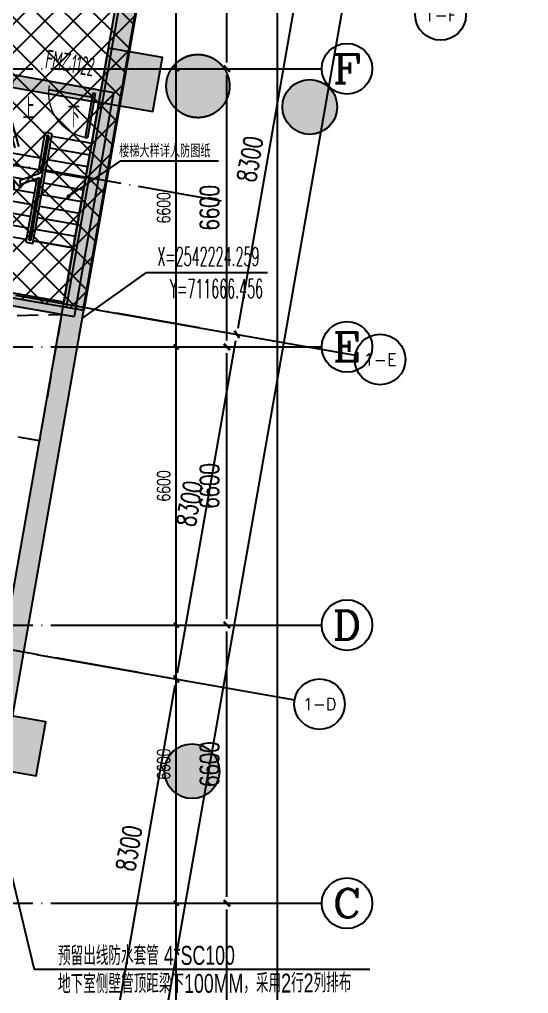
# Model space of a CAD drawing. Header units: millimetres. Extents: x 12325263 to 13848842, y -1463133 to 573208.
# Drawn here: x 12619126 to 12631202, y -876428 to -853319 of the extents above; entities that cross this region are included whole.
import ezdxf
from ezdxf.enums import TextEntityAlignment as Align
from ezdxf.xclip import XClip

# ---------------------------------------------------------------- set-up
doc = ezdxf.new("R2010")
doc.units = ezdxf.units.MM
doc.header["$LTSCALE"] = 1000
doc.header["$XCLIPFRAME"] = 0
for name, pattern in [('ACAD_ISO02W100', [15, 12, -3]), ('DASH', [0.35, 0.25, -0.1]), ('DASHED2', [0.375, 0.25, -0.125]), ('DOTE', [2.42, 2, -0.2, 0.02, -0.2])]:
    doc.linetypes.add(name, pattern=pattern)
for name, color, linetype in [('20210820', 7, 'Continuous'), ('A-AXIS', 16, 'DOTE'), ('A-COLS', 6, 'Continuous'), ('A-WALL', 5, 'Continuous'), ('A-WALL-PATT', 8, 'Continuous'), ('AXIS', 3, 'Continuous'), ('AXIS_TEXT', 7, 'Continuous'), ('COLUMN', 5, 'Continuous'), ('COLUMN-CONCRETE', 6, 'Continuous'), ('DIM_COOR', 7, 'Continuous'), ('DIM_SYMB', 3, 'Continuous'), ('DRWD-DOOR', 2, 'Continuous'), ('DRWD-F-TEXT', 142, 'Continuous'), ('J-TC-柱填充', 252, 'Continuous'), ('PARTS-STAIR', 2, 'Continuous'), ('PUB_DIM', 83, 'Continuous'), ('PUB_HATCH', 8, 'Continuous'), ('PUB_TEXT', 7, 'Continuous'), ('TEL_TEXT', 2, 'Continuous'), ('WALL', 5, 'Continuous'), ('WALL-SHATCH', 8, 'Continuous'), ('人防墙', 6, 'Continuous'), ('人防门', 60, 'Continuous'), ('地下室柱网$0$0q-柱0', 8, 'Continuous'), ('地下室柱网$0$0q-柱填充', 8, 'Continuous'), ('投影线', 6, 'ACAD_ISO02W100')]:
    doc.layers.add(name, color=color, linetype=linetype)
doc.styles.add('_TCH_AXIS', font='COMPLEX', dxfattribs={"bigfont": 'GBCBIG'})
doc.styles.add('_TCH_DIM', font='SIMPLEX.shx', dxfattribs={"width": 0.7, "bigfont": 'GBCBIG.shx'})
doc.styles.add('_TCH_DIM_T3', font='SIMPLEX.shx', dxfattribs={"width": 0.705882, "bigfont": 'GBCBIG.shx'})
doc.styles.add('COMPLEX', font='COMPLEX')
doc.styles.add('HZ3', font='haiwenrs.shx', dxfattribs={"width": 0.8, "height": 3.5, "bigfont": 'haiwenzw.shx'})
doc.styles.get("Standard").update_dxf_attribs({"font": 'gbenor.shx', "bigfont": 'gbcbig.shx'})
doc.styles.add('宋体', font='', dxfattribs={"width": 0.65})
doc.styles.get('宋体').set_extended_font_data('SimSun')
doc.dimstyles.new('_TCH_ARCH&&120', dxfattribs={"dimtxt": 306, "dimasz": 120, "dimexe": 300, "dimexo": 360, "dimgap": 147, "dimtad": 1, "dimdec": 0, "dimzin": 0, "dimdsep": 46, "dimtxsty": '_TCH_DIM_T3', "dimblk": 'ARCHTICK', "dimcen": 0.09, "dimclrt": 7, "dimazin": 2, "dimtfac": 1, "dimtdec": 0, "dimtix": 1, "dimtmove": 2, "dimatfit": 3, "dimfxl": 1, "dimfxlon": 1, "dimtolj": 1, "dimtzin": 0, "dimarcsym": 0})
doc.dimstyles.new('_TCH_ARCH&&150', dxfattribs={"dimtxt": 446.25, "dimasz": 150, "dimexe": 375, "dimexo": 450, "dimgap": 189.375, "dimtad": 1, "dimdec": 0, "dimzin": 0, "dimdsep": 46, "dimtxsty": '_TCH_DIM_T3', "dimblk": 'asdggshdfhsg_ArchTick', "dimcen": 0.09, "dimclrt": 7, "dimazin": 2, "dimtfac": 1, "dimtdec": 0, "dimtix": 1, "dimtmove": 2, "dimatfit": 3, "dimfxl": 1, "dimtolj": 1, "dimtzin": 0, "dimarcsym": 0})

# ---------------------------------------------------------------- blocks, each defined once
blk = doc.blocks.new('adgshg13-A$C7F010FC0')
at = {"layer": 'WALL-SHATCH'}
h = blk.add_hatch(color=256, dxfattribs=at)
h.dxf.hatch_style = 1
h.paths.add_polyline_path([(-60384, -16881), (-763, 197), (12588, -13153), (12588, -157996), (-162965, -188820), (-171262, -180523), (-171262, -31311), (-150707, -10756), (-131860, -7981), (-99162, -7981), (-99162, -4981), (-76620, -4981), (-70108, -16881)], flags=16)
h.paths.add_polyline_path([(-60091, -16381), (-647, 647), (12988, -12988), (12988, -158332), (-163101, -189250), (-171662, -180689), (-171662, -31145), (-150778, -10261), (-131897, -7481), (-99562, -7481), (-99562, -4581), (-76366, -4581), (-69908, -16381)])
at = {"layer": 'COLUMN-CONCRETE'}
for points in [[(-60091, -16381), (-647, 647), (12988, -12988), (12988, -158332), (-163101, -189250), (-171662, -180689), (-171662, -31145), (-150778, -10261), (-131897, -7481), (-99562, -7481), (-99562, -4581), (-76366, -4581), (-69908, -16381)], [(-60384, -16881), (-763, 197), (12588, -13153), (12588, -157996), (-162965, -188820), (-171262, -180523), (-171262, -31311), (-150707, -10756), (-131860, -7981), (-99162, -7981), (-99162, -4981), (-76620, -4981), (-70108, -16881)]]:
    blk.add_lwpolyline(points, close=True, dxfattribs=at)
blk = doc.blocks.new('adgshg13-$DorLib2D$00000001')
at = {"linetype": 'ByBlock'}
for p, q in [((0.45, 0.975), (0.5, 0.975)), ((0.45, 0), (0.45, 0.975)), ((0.5, 0), (0.5, 0.975)), ((0.5, 0), (0.45, 0))]:
    blk.add_line(p, q, dxfattribs=at)
at = {"linetype": 'ByBlock', "lineweight": 13}
blk.add_arc((0.475, 0), 0.975, 91.4693, 180, dxfattribs=at)
blk = doc.blocks.new('*U504')
at = {"layer": '地下室柱网$0$0q-柱填充'}
h = blk.add_hatch(color=256, dxfattribs=at)
h.dxf.hatch_style = 1
edge = h.paths.add_edge_path()
edge.add_arc((0, 0), 750, 0, 360)
at = {"layer": '地下室柱网$0$0q-柱0'}
blk.add_circle((0, 0), 750, dxfattribs=at)
blk = doc.blocks.new('A$C4C7A72D3')
at = {"layer": 'PARTS-STAIR'}
for p, q in [((221720.6, 91142.8), (222820.6, 91142.8)), ((221720.6, 90942.8), (222820.6, 90942.8))]:
    blk.add_line(p, q, dxfattribs=at)
blk.add_blockref('*U504', (225190, 91635.7))
at = {"layer": 'DRWD-DOOR', "color": 2, "xscale": -1099.999999999999, "yscale": 1099.999999999999, "zscale": -999.9999999999998, "rotation": 180.0000035653561}
blk.add_blockref('adgshg13-$DorLib2D$00000001', (222270.6, 91042.8), dxfattribs=at)
at = {"layer": 'WALL', "color": 1}
blk.add_blockref('adgshg13-A$C7F010FC0', (210433, 205503.6), dxfattribs=at)
at = {"layer": 'DRWD-F-TEXT', "width": 0.6}
blk.add_text('FM乙1122', height=450, dxfattribs=at).set_placement((221527, 91423.3))
blk = doc.blocks.new('_AXISO')
blk.add_circle((0, 0), 0.5)
at = {"layer": 'AXIS_TEXT', "style": 'COMPLEX', "width": 1.041667}
blk.add_attdef('A', text='', height=0.56, dxfattribs=at).set_placement((-0.25, -0.28), (0.25, -0.28), align=Align.FIT)
blk = doc.blocks.new('asdggshdfhsg_ArchTick')
at = {"color": 0, "linetype": 'ByBlock', "const_width": 0.4}
blk.add_lwpolyline([(-0.5, -0.5), (0.5, 0.5)], dxfattribs=at)
blk = doc.blocks.new('*D5273')
at = {"layer": 'AXIS', "color": 0, "lineweight": -2, "transparency": 16777216}
for p, q in [((12487317, 1078990), (12492192, 1078990)), ((12491817, 996140), (12491817, 1078840)), ((12487317, 995990), (12492192, 995990))]:
    blk.add_line(p, q, dxfattribs=at)
at = {"layer": 'Defpoints', "color": 0, "transparency": 16777216}
for p in [(12486867, 1078990), (12491817, 1078990), (12486867, 995990)]:
    blk.add_point(p, dxfattribs=at)
at = {"layer": 'AXIS', "color": 0, "lineweight": -2, "transparency": 16777216, "xscale": 150, "yscale": 150, "zscale": 150}
for p, rotation in [((12491817, 1078990), 90), ((12491817, 995990), 270)]:
    blk.add_blockref('asdggshdfhsg_ArchTick', p, dxfattribs=dict(at, rotation=rotation))
at = {"layer": 'AXIS', "color": 7, "transparency": 16777216, "insert": (12491404, 1037490), "char_height": 446.2, "attachment_point": 5, "rotation": 90, "style": '_TCH_DIM_T3'}
blk.add_mtext('\\A1;83000', dxfattribs=at)
blk = doc.blocks.new('*D5276')
at = {"layer": 'AXIS', "color": 0, "lineweight": -2, "transparency": 16777216}
for p, q in [((12487316.81071, 1007589.75909), (12490991.81071, 1007589.75909)), ((12490616.81071, 1001139.75909), (12490616.81071, 1007439.75909)), ((12487316.81071, 1000989.75909), (12490991.81071, 1000989.75909))]:
    blk.add_line(p, q, dxfattribs=at)
at = {"layer": 'Defpoints', "color": 0, "transparency": 16777216}
for p in [(12486866.81071, 1007589.75909), (12490616.81071, 1007589.75909), (12486866.81071, 1000989.75909)]:
    blk.add_point(p, dxfattribs=at)
at = {"layer": 'AXIS', "color": 0, "lineweight": -2, "transparency": 16777216, "xscale": 150, "yscale": 150, "zscale": 150}
for p, rotation in [((12490616.81071, 1007589.75909), 90), ((12490616.81071, 1000989.75909), 270)]:
    blk.add_blockref('asdggshdfhsg_ArchTick', p, dxfattribs=dict(at, rotation=rotation))
at = {"layer": 'AXIS', "color": 7, "transparency": 16777216, "insert": (12490204.31071, 1004289.75909), "char_height": 446.25, "attachment_point": 5, "rotation": 90, "style": '_TCH_DIM_T3'}
blk.add_mtext('\\A1;6600', dxfattribs=at)
blk = doc.blocks.new('*D5277')
at = {"layer": 'AXIS', "color": 0, "lineweight": -2, "transparency": 16777216}
for p, q in [((12487316.81071, 1014189.75909), (12490991.81071, 1014189.75909)), ((12490616.81071, 1007739.75909), (12490616.81071, 1014039.75909)), ((12487316.81071, 1007589.75909), (12490991.81071, 1007589.75909))]:
    blk.add_line(p, q, dxfattribs=at)
at = {"layer": 'Defpoints', "color": 0, "transparency": 16777216}
for p in [(12486866.81071, 1014189.75909), (12490616.81071, 1014189.75909), (12486866.81071, 1007589.75909)]:
    blk.add_point(p, dxfattribs=at)
at = {"layer": 'AXIS', "color": 0, "lineweight": -2, "transparency": 16777216, "xscale": 150, "yscale": 150, "zscale": 150}
for p, rotation in [((12490616.81071, 1014189.75909), 90), ((12490616.81071, 1007589.75909), 270)]:
    blk.add_blockref('asdggshdfhsg_ArchTick', p, dxfattribs=dict(at, rotation=rotation))
at = {"layer": 'AXIS', "color": 7, "transparency": 16777216, "insert": (12490204.31071, 1010889.75909), "char_height": 446.25, "attachment_point": 5, "rotation": 90, "style": '_TCH_DIM_T3'}
blk.add_mtext('\\A1;6600', dxfattribs=at)
blk = doc.blocks.new('*D5278')
at = {"layer": 'AXIS', "color": 0, "lineweight": -2, "transparency": 16777216}
for p, q in [((12487316.81071, 1020789.75909), (12490991.81071, 1020789.75909)), ((12490616.81071, 1014339.75909), (12490616.81071, 1020639.75909)), ((12487316.81071, 1014189.75909), (12490991.81071, 1014189.75909))]:
    blk.add_line(p, q, dxfattribs=at)
at = {"layer": 'Defpoints', "color": 0, "transparency": 16777216}
for p in [(12486866.81071, 1020789.75909), (12490616.81071, 1020789.75909), (12486866.81071, 1014189.75909)]:
    blk.add_point(p, dxfattribs=at)
at = {"layer": 'AXIS', "color": 0, "lineweight": -2, "transparency": 16777216, "xscale": 150, "yscale": 150, "zscale": 150}
for p, rotation in [((12490616.81071, 1020789.75909), 90), ((12490616.81071, 1014189.75909), 270)]:
    blk.add_blockref('asdggshdfhsg_ArchTick', p, dxfattribs=dict(at, rotation=rotation))
at = {"layer": 'AXIS', "color": 7, "transparency": 16777216, "insert": (12490204.31071, 1017489.75909), "char_height": 446.25, "attachment_point": 5, "rotation": 90, "style": '_TCH_DIM_T3'}
blk.add_mtext('\\A1;6600', dxfattribs=at)
blk = doc.blocks.new('*D5279')
at = {"layer": 'AXIS', "color": 0, "lineweight": -2, "transparency": 16777216}
for p, q in [((12487316.81071, 1027389.75909), (12490991.81071, 1027389.75909)), ((12490616.81071, 1020939.75909), (12490616.81071, 1027239.75909)), ((12487316.81071, 1020789.75909), (12490991.81071, 1020789.75909))]:
    blk.add_line(p, q, dxfattribs=at)
at = {"layer": 'Defpoints', "color": 0, "transparency": 16777216}
for p in [(12486866.81071, 1027389.75909), (12490616.81071, 1027389.75909), (12486866.81071, 1020789.75909)]:
    blk.add_point(p, dxfattribs=at)
at = {"layer": 'AXIS', "color": 0, "lineweight": -2, "transparency": 16777216, "xscale": 150, "yscale": 150, "zscale": 150}
for p, rotation in [((12490616.81071, 1027389.75909), 90), ((12490616.81071, 1020789.75909), 270)]:
    blk.add_blockref('asdggshdfhsg_ArchTick', p, dxfattribs=dict(at, rotation=rotation))
at = {"layer": 'AXIS', "color": 7, "transparency": 16777216, "insert": (12490204.31071, 1024089.75909), "char_height": 446.25, "attachment_point": 5, "rotation": 90, "style": '_TCH_DIM_T3'}
blk.add_mtext('\\A1;6600', dxfattribs=at)
blk = doc.blocks.new('*D5280')
at = {"layer": 'AXIS', "color": 0, "lineweight": -2, "transparency": 16777216}
for p, q in [((12487316.81071, 1033989.75909), (12490991.81071, 1033989.75909)), ((12490616.81071, 1027539.75909), (12490616.81071, 1033839.75909)), ((12487316.81071, 1027389.75909), (12490991.81071, 1027389.75909))]:
    blk.add_line(p, q, dxfattribs=at)
at = {"layer": 'Defpoints', "color": 0, "transparency": 16777216}
for p in [(12486866.81071, 1033989.75909), (12490616.81071, 1033989.75909), (12486866.81071, 1027389.75909)]:
    blk.add_point(p, dxfattribs=at)
at = {"layer": 'AXIS', "color": 0, "lineweight": -2, "transparency": 16777216, "xscale": 150, "yscale": 150, "zscale": 150}
for p, rotation in [((12490616.81071, 1033989.75909), 90), ((12490616.81071, 1027389.75909), 270)]:
    blk.add_blockref('asdggshdfhsg_ArchTick', p, dxfattribs=dict(at, rotation=rotation))
at = {"layer": 'AXIS', "color": 7, "transparency": 16777216, "insert": (12490204.31071, 1030689.75909), "char_height": 446.25, "attachment_point": 5, "rotation": 90, "style": '_TCH_DIM_T3'}
blk.add_mtext('\\A1;6600', dxfattribs=at)
blk = doc.blocks.new('*D5440')
at = {"layer": 'AXIS', "color": 0, "lineweight": -2, "transparency": 16777216}
for p, q in [((30691, 89948), (32623, 89608)), ((16040, -2664), (32227, 89526)), ((14452, -2538), (16384, -2877))]:
    blk.add_line(p, q, dxfattribs=at)
at = {"layer": 'Defpoints', "color": 0, "transparency": 16777216}
for p in [(30248, 90025), (32253, 89673), (14009, -2460)]:
    blk.add_point(p, dxfattribs=at)
at = {"layer": 'AXIS', "color": 0, "lineweight": -2, "transparency": 16777216, "xscale": 150, "yscale": 150, "zscale": 150}
for p, rotation in [((32253, 89673), 80.04131921271002), ((16015, -2812), 260.04131921271)]:
    blk.add_blockref('asdggshdfhsg_ArchTick', p, dxfattribs=dict(at, rotation=rotation))
at = {"layer": 'AXIS', "color": 7, "transparency": 16777216, "insert": (23728, 43502), "char_height": 446.2, "attachment_point": 5, "rotation": 80.0413, "style": '_TCH_DIM_T3'}
blk.add_mtext('\\A1;93900', dxfattribs=at)
blk = doc.blocks.new('*D5443')
at = {"layer": 'AXIS', "color": 0, "lineweight": -2, "transparency": 16777216}
for p, q in [((18759, 21987), (19575, 21844)), ((17796, 13882), (19179, 21761)), ((17323, 13812), (18139, 13669))]:
    blk.add_line(p, q, dxfattribs=at)
at = {"layer": 'Defpoints', "color": 0, "transparency": 16777216}
for p in [(18315, 22065), (19205, 21909), (16880, 13890)]:
    blk.add_point(p, dxfattribs=at)
at = {"layer": 'AXIS', "color": 0, "lineweight": -2, "transparency": 16777216, "xscale": 150, "yscale": 150, "zscale": 150}
for p, rotation in [((19205, 21909), 80.04131921271005), ((17770, 13734), 260.0413192127101)]:
    blk.add_blockref('asdggshdfhsg_ArchTick', p, dxfattribs=dict(at, rotation=rotation))
at = {"layer": 'AXIS', "color": 7, "transparency": 16777216, "insert": (18081, 17893), "char_height": 446.2, "attachment_point": 5, "rotation": 80.0413, "style": '_TCH_DIM_T3'}
blk.add_mtext('\\A1;8300', dxfattribs=at)
blk = doc.blocks.new('*D5444')
at = {"layer": 'AXIS', "color": 0, "lineweight": -2, "transparency": 16777216}
for p, q in [((20194, 30162), (21010, 30019)), ((19231, 22057), (20615, 29936)), ((18759, 21987), (19575, 21844))]:
    blk.add_line(p, q, dxfattribs=at)
at = {"layer": 'Defpoints', "color": 0, "transparency": 16777216}
for p in [(19751, 30240), (20641, 30084), (18315, 22065)]:
    blk.add_point(p, dxfattribs=at)
at = {"layer": 'AXIS', "color": 0, "lineweight": -2, "transparency": 16777216, "xscale": 150, "yscale": 150, "zscale": 150}
for p, rotation in [((20641, 30084), 80.04131921271001), ((19205, 21909), 260.04131921271)]:
    blk.add_blockref('asdggshdfhsg_ArchTick', p, dxfattribs=dict(at, rotation=rotation))
at = {"layer": 'AXIS', "color": 7, "transparency": 16777216, "insert": (19517, 26068), "char_height": 446.2, "attachment_point": 5, "rotation": 80.0413, "style": '_TCH_DIM_T3'}
blk.add_mtext('\\A1;8300', dxfattribs=at)
blk = doc.blocks.new('*D5445')
at = {"layer": 'AXIS', "color": 0, "lineweight": -2, "transparency": 16777216}
for p, q in [((21629, 38337), (22446, 38194)), ((20667, 30231), (22050, 38111)), ((20194, 30162), (21010, 30019))]:
    blk.add_line(p, q, dxfattribs=at)
at = {"layer": 'Defpoints', "color": 0, "transparency": 16777216}
for p in [(21186, 38415), (22076, 38259), (19751, 30240)]:
    blk.add_point(p, dxfattribs=at)
at = {"layer": 'AXIS', "color": 0, "lineweight": -2, "transparency": 16777216, "xscale": 150, "yscale": 150, "zscale": 150}
for p, rotation in [((22076, 38259), 80.04131921271002), ((20641, 30084), 260.04131921271)]:
    blk.add_blockref('asdggshdfhsg_ArchTick', p, dxfattribs=dict(at, rotation=rotation))
at = {"layer": 'AXIS', "color": 7, "transparency": 16777216, "insert": (20952, 34243), "char_height": 446.2, "attachment_point": 5, "rotation": 80.0413, "style": '_TCH_DIM_T3'}
blk.add_mtext('\\A1;8300', dxfattribs=at)
blk = doc.blocks.new('A$C3FC35F4C')
at = {"layer": 'DIM_COOR', "color": 3}
for p, q in [((1056566, 176232), (1058084, 177309)), ((1058084, 177309), (1060960, 177309))]:
    blk.add_line(p, q, dxfattribs=at)
at = {"layer": 'PUB_TEXT', "style": '_TCH_DIM', "width": 0.494118}
for s, p in [('X=2542224.259', (1058346, 177467)), ('Y=711666.456', (1058640, 176706))]:
    blk.add_text(s, height=446.25, dxfattribs=at).set_placement(p)
blk = doc.blocks.new('asdgdfgdsfh$DorLib2D$00000191')
at = {"color": 0}
blk.add_line((-0.5, 0.15), (0.366, 0.65), dxfattribs=at)
at = {"color": 0, "const_width": 0.05}
blk.add_lwpolyline([(-0.55, 0.237), (0.316, 0.737)], dxfattribs=at)
blk = doc.blocks.new('asdf13-sdfgadgdfgh20210820-rf1')
at = {"layer": 'J-TC-柱填充'}
for points in [[(8583, 32404), (8827, 32057), (8758, 31663), (8462, 31714)], [(8583, 32404), (8827, 32057), (10895, 31693), (11243, 31937)], [(11243, 31937), (10895, 31693), (10065, 26966), (10309, 26618)], [(8585, 30678), (8289, 30729), (7649, 27085), (7997, 27329)], [(7997, 27329), (7649, 27085), (10309, 26618), (10065, 26966)]]:
    blk.add_hatch(color=256, dxfattribs=at).paths.add_polyline_path(points)
at = {"layer": 'DIM_SYMB'}
for points in [[(10245, 30955, 0, 0, 0), (9673, 27694, 0, 0, 0), (8614, 27880, 0, 0, 0), (8842, 29181, 120, 0, 0), (8920, 29624, 0, 0, 0)], [(9116, 30742, 0, 0, 0), (9046, 30343, 120, 0, 0), (8968, 29900, 0, 0, 0)]]:
    blk.add_lwpolyline(points, format="xyseb", dxfattribs=at)
at = {"layer": '人防墙'}
for p, q in [((8583, 32404), (7649, 27085)), ((8583, 32404), (11243, 31937)), ((8827, 32057), (7997, 27329)), ((8827, 32057), (8531, 32108)), ((8827, 32057), (10895, 31693)), ((11243, 31937), (10309, 26618)), ((8758, 31663), (8462, 31714)), ((10895, 31693), (10065, 26966)), ((8585, 30678), (8289, 30729)), ((7997, 27329), (10065, 26966)), ((7649, 27085), (10309, 26618))]:
    blk.add_line(p, q, dxfattribs=at)
at = {"layer": '人防门'}
for p, q in [((8557, 32256), (8350, 31074)), ((8853, 32204), (8645, 31022)), ((8657, 31091), (8398, 29616)), ((9618, 30983), (9445, 29998)), ((9786, 30954), (9618, 30983)), ((9280, 28423), (9716, 30905)), ((9280, 28423), (9716, 30905)), ((9329, 28354), (9786, 30954)), ((9667, 30914), (9510, 30021)), ((9667, 30914), (9510, 30021)), ((9716, 30905), (9667, 30914)), ((9667, 30914), (9716, 30905)), ((9775, 30895), (10726, 30728)), ((9511, 30373), (8561, 30540)), ((9727, 30619), (10677, 30452)), ((10290, 28246), (10726, 30728)), ((9678, 30343), (10629, 30177)), ((9463, 30097), (8512, 30264)), ((9630, 30068), (10580, 29901)), ((9109, 29875), (8464, 29988)), ((9040, 29666), (8867, 29872)), ((8867, 29872), (8883, 29686)), ((9510, 30021), (9024, 29844)), ((9024, 29844), (9040, 29666)), ((9490, 29908), (9033, 29741)), ((9425, 29884), (9162, 28383)), ((9490, 29908), (9231, 28432)), ((9490, 29908), (9231, 28432)), ((9414, 29821), (9306, 29840)), ((8883, 29686), (8378, 29502)), ((8874, 29789), (8398, 29616)), ((8583, 29683), (8415, 29712)), ((9366, 29545), (8780, 29648)), ((9582, 29792), (10532, 29625)), ((8378, 29502), (8222, 28609)), ((9317, 29270), (8367, 29437)), ((9533, 29516), (10484, 29349)), ((9269, 28994), (8318, 29161)), ((9485, 29240), (10435, 29073)), ((9436, 28965), (10387, 28798)), ((9220, 28718), (8270, 28885)), ((9388, 28689), (10338, 28522)), ((8222, 28609), (7997, 27329)), ((9172, 28442), (8222, 28609)), ((9172, 28442), (8222, 28609)), ((9231, 28432), (9280, 28423)), ((9280, 28423), (9231, 28432)), ((9162, 28383), (9329, 28354)), ((9339, 28413), (10290, 28246)), ((10290, 28246), (9339, 28413)), ((10065, 26966), (10290, 28246)), ((7997, 27329), (10065, 26966))]:
    blk.add_line(p, q, dxfattribs=at)
at = {"layer": '人防门', "linetype": 'DASH'}
blk.add_line((8853, 32204), (8557, 32256), dxfattribs=at)
at = {"layer": '人防门', "xscale": 1000, "yscale": 1000, "zscale": 100, "rotation": 255.1786321495314}
blk.add_blockref('asdgdfgdsfh$DorLib2D$00000191', (8365, 31139), dxfattribs=at)
at = {"layer": 'PUB_TEXT', "style": '_TCH_DIM', "width": 0.8}
for s, p in [('上', (9088, 31296)), ('下', (10158, 31110))]:
    blk.add_text(s, height=506, dxfattribs=at).set_placement(p)
blk = doc.blocks.new('_FZH')
blk.add_lwpolyline([(-0.5, -0.5), (0.5, -0.5), (0.5, 0.5), (-0.5, 0.5)], close=True)
at = {"layer": 'PUB_HATCH'}
blk.add_solid([(-0.5, -0.5), (0.5, -0.5), (-0.5, 0.5), (0.5, 0.5)], dxfattribs=at)
blk = doc.blocks.new('_YZH')
blk.add_circle((0, 0), 0.5)
at = {"layer": 'PUB_HATCH', "const_width": 0.5}
blk.add_lwpolyline([(-0.25, 0, 1), (0.25, 0, 1)], format="xyb", close=True, dxfattribs=at)
blk = doc.blocks.new('asdfassdfg')
at = {"layer": 'A-COLS', "xscale": 1300, "yscale": 1300, "zscale": 1300}
for p in [(14567, 59193), (11773, 43433)]:
    blk.add_blockref('_YZH', p, dxfattribs=at)
at = {"layer": 'COLUMN', "color": 6, "xscale": 1299.999999999693, "yscale": 1299.999999999693, "zscale": 1299.999999999693, "rotation": 350.0413192126109}
for p in [(10317, 59837), (7549, 44074)]:
    blk.add_blockref('_FZH', p, dxfattribs=at)
blk = doc.blocks.new('_ArchTick')
at = {"color": 0, "linetype": 'ByBlock', "const_width": 0.4}
blk.add_lwpolyline([(-0.5, -0.5), (0.5, 0.5)], dxfattribs=at)
blk = doc.blocks.new('*D4771')
at = {"layer": 'Defpoints', "color": 0, "transparency": 16777216}
for p in [(12619246.81071, -874286.78575), (12622846.81071, -874286.78575), (12619246.81071, -880886.78575)]:
    blk.add_point(p, dxfattribs=at)
at = {"layer": 'PUB_DIM', "color": 0, "lineweight": -2, "transparency": 16777216}
for p, q in [((12622845.81071, -874286.78575), (12623146.81071, -874286.78575)), ((12622846.81071, -880886.78575), (12622846.81071, -874286.78575)), ((12622845.81071, -880886.78575), (12623146.81071, -880886.78575))]:
    blk.add_line(p, q, dxfattribs=at)
at = {"layer": 'PUB_DIM', "color": 0, "lineweight": -2, "transparency": 16777216, "xscale": 120, "yscale": 120, "zscale": 120}
for p, rotation in [((12622846.81071, -874286.78575), 90), ((12622846.81071, -880886.78575), 270)]:
    blk.add_blockref('_ArchTick', p, dxfattribs=dict(at, rotation=rotation))
at = {"layer": 'PUB_DIM', "color": 7, "transparency": 16777216, "insert": (12622546.81071, -877586.78575), "char_height": 306, "attachment_point": 5, "rotation": 90, "style": '_TCH_DIM_T3'}
blk.add_mtext('\\A1;6600', dxfattribs=at)
blk = doc.blocks.new('*D4772')
at = {"layer": 'Defpoints', "color": 0, "transparency": 16777216}
for p in [(12619246.81071, -867686.78575), (12622846.81071, -867686.78575), (12619246.81071, -874286.78575)]:
    blk.add_point(p, dxfattribs=at)
at = {"layer": 'PUB_DIM', "color": 0, "lineweight": -2, "transparency": 16777216}
for p, q in [((12622845.81071, -867686.78575), (12623146.81071, -867686.78575)), ((12622846.81071, -874286.78575), (12622846.81071, -867686.78575)), ((12622845.81071, -874286.78575), (12623146.81071, -874286.78575))]:
    blk.add_line(p, q, dxfattribs=at)
at = {"layer": 'PUB_DIM', "color": 0, "lineweight": -2, "transparency": 16777216, "xscale": 120, "yscale": 120, "zscale": 120}
for p, rotation in [((12622846.81071, -867686.78575), 90), ((12622846.81071, -874286.78575), 270)]:
    blk.add_blockref('_ArchTick', p, dxfattribs=dict(at, rotation=rotation))
at = {"layer": 'PUB_DIM', "color": 7, "transparency": 16777216, "insert": (12622546.81071, -870986.78575), "char_height": 306, "attachment_point": 5, "rotation": 90, "style": '_TCH_DIM_T3'}
blk.add_mtext('\\A1;6600', dxfattribs=at)
blk = doc.blocks.new('*D4773')
at = {"layer": 'Defpoints', "color": 0, "transparency": 16777216}
for p in [(12619246.81071, -861086.78575), (12622846.81071, -861086.78575), (12619246.81071, -867686.78575)]:
    blk.add_point(p, dxfattribs=at)
at = {"layer": 'PUB_DIM', "color": 0, "lineweight": -2, "transparency": 16777216}
for p, q in [((12622845.81071, -861086.78575), (12623146.81071, -861086.78575)), ((12622846.81071, -867686.78575), (12622846.81071, -861086.78575)), ((12622845.81071, -867686.78575), (12623146.81071, -867686.78575))]:
    blk.add_line(p, q, dxfattribs=at)
at = {"layer": 'PUB_DIM', "color": 0, "lineweight": -2, "transparency": 16777216, "xscale": 120, "yscale": 120, "zscale": 120}
for p, rotation in [((12622846.81071, -861086.78575), 90), ((12622846.81071, -867686.78575), 270)]:
    blk.add_blockref('_ArchTick', p, dxfattribs=dict(at, rotation=rotation))
at = {"layer": 'PUB_DIM', "color": 7, "transparency": 16777216, "insert": (12622546.81071, -864386.78575), "char_height": 306, "attachment_point": 5, "rotation": 90, "style": '_TCH_DIM_T3'}
blk.add_mtext('\\A1;6600', dxfattribs=at)
blk = doc.blocks.new('*D4774')
at = {"layer": 'Defpoints', "color": 0, "transparency": 16777216}
for p in [(12619246.81071, -854486.78575), (12622846.81071, -854486.78575), (12619246.81071, -861086.78575)]:
    blk.add_point(p, dxfattribs=at)
at = {"layer": 'PUB_DIM', "color": 0, "lineweight": -2, "transparency": 16777216}
for p, q in [((12622845.81071, -854486.78575), (12623146.81071, -854486.78575)), ((12622846.81071, -861086.78575), (12622846.81071, -854486.78575)), ((12622845.81071, -861086.78575), (12623146.81071, -861086.78575))]:
    blk.add_line(p, q, dxfattribs=at)
at = {"layer": 'PUB_DIM', "color": 0, "lineweight": -2, "transparency": 16777216, "xscale": 120, "yscale": 120, "zscale": 120}
for p, rotation in [((12622846.81071, -854486.78575), 90), ((12622846.81071, -861086.78575), 270)]:
    blk.add_blockref('_ArchTick', p, dxfattribs=dict(at, rotation=rotation))
at = {"layer": 'PUB_DIM', "color": 7, "transparency": 16777216, "insert": (12622546.81071, -857786.78575), "char_height": 306, "attachment_point": 5, "rotation": 90, "style": '_TCH_DIM_T3'}
blk.add_mtext('\\A1;6600', dxfattribs=at)
blk = doc.blocks.new('*D4775')
at = {"layer": 'Defpoints', "color": 0, "transparency": 16777216}
for p in [(12619246.81071, -847886.78575), (12622846.81071, -847886.78575), (12619246.81071, -854486.78575)]:
    blk.add_point(p, dxfattribs=at)
at = {"layer": 'PUB_DIM', "color": 0, "lineweight": -2, "transparency": 16777216}
for p, q in [((12622845.81071, -847886.78575), (12623146.81071, -847886.78575)), ((12622846.81071, -854486.78575), (12622846.81071, -847886.78575)), ((12622845.81071, -854486.78575), (12623146.81071, -854486.78575))]:
    blk.add_line(p, q, dxfattribs=at)
at = {"layer": 'PUB_DIM', "color": 0, "lineweight": -2, "transparency": 16777216, "xscale": 120, "yscale": 120, "zscale": 120}
for p, rotation in [((12622846.81071, -847886.78575), 90), ((12622846.81071, -854486.78575), 270)]:
    blk.add_blockref('_ArchTick', p, dxfattribs=dict(at, rotation=rotation))
at = {"layer": 'PUB_DIM', "color": 7, "transparency": 16777216, "insert": (12622546.81071, -851186.78575), "char_height": 306, "attachment_point": 5, "rotation": 90, "style": '_TCH_DIM_T3'}
blk.add_mtext('\\A1;6600', dxfattribs=at)
blk = doc.blocks.new('qlzw')
at = {"layer": 'A-AXIS'}
for p, q in [((12411416.8, 1027389.8), (12486866.8, 1027389.8)), ((12411416.8, 1020789.8), (12486866.8, 1020789.8)), ((12411416.8, 1014189.8), (12486866.8, 1014189.8)), ((12411416.8, 1007589.8), (12486866.8, 1007589.8))]:
    blk.add_line(p, q, dxfattribs=at)
at = {"layer": 'AXIS'}
for p, q in [((12486866.8, 1027389.8), (12492866.8, 1027389.8)), ((12486866.8, 1020789.8), (12492866.8, 1020789.8)), ((12486866.8, 1014189.8), (12492866.8, 1014189.8)), ((12486866.8, 1007589.8), (12492866.8, 1007589.8))]:
    blk.add_line(p, q, dxfattribs=at)
ref = blk.add_blockref('_AXISO', (12493466.8, 1027389.8), dxfattribs=dict(at, xscale=1200, yscale=1200, zscale=1200))
ref.add_attrib('A', 'F', dxfattribs={"layer": 'AXIS_TEXT', "height": 678.8, "style": '_TCH_AXIS', "width": 1.3125}).set_placement((12493127.4, 1027050.3), (12493806.2, 1027050.3), align=Align.FIT)
ref = blk.add_blockref('_AXISO', (12493466.8, 1020789.8), dxfattribs=dict(at, xscale=1200, yscale=1200, zscale=1200))
ref.add_attrib('A', 'E', dxfattribs={"layer": 'AXIS_TEXT', "height": 678.8, "style": '_TCH_AXIS', "width": 1.3125}).set_placement((12493127.4, 1020450.3), (12493806.2, 1020450.3), align=Align.FIT)
ref = blk.add_blockref('_AXISO', (12493466.8, 1014189.8), dxfattribs=dict(at, xscale=1200, yscale=1200, zscale=1200))
ref.add_attrib('A', 'D', dxfattribs={"layer": 'AXIS_TEXT', "height": 678.8, "style": '_TCH_AXIS', "width": 1.235294}).set_placement((12493127.4, 1013850.3), (12493806.2, 1013850.3), align=Align.FIT)
ref = blk.add_blockref('_AXISO', (12493466.8, 1007589.8), dxfattribs=dict(at, xscale=1200, yscale=1200, zscale=1200))
ref.add_attrib('A', 'C', dxfattribs={"layer": 'AXIS_TEXT', "height": 678.8, "style": '_TCH_AXIS', "width": 1.4}).set_placement((12493127.4, 1007250.3), (12493806.2, 1007250.3), align=Align.FIT)
for p1, p2, distance, picture, middle in [((12486866.8, 995989.8), (12486866.8, 1078989.8), -4950, '*D5273', (12491404.3, 1037489.8)), ((12486866.8, 1027389.8), (12486866.8, 1033989.8), -3750, '*D5280', (12490204.3, 1030689.8)), ((12486866.8, 1020789.8), (12486866.8, 1027389.8), -3750, '*D5279', (12490204.3, 1024089.8)), ((12486866.8, 1014189.8), (12486866.8, 1020789.8), -3750, '*D5278', (12490204.3, 1017489.8)), ((12486866.8, 1007589.8), (12486866.8, 1014189.8), -3750, '*D5277', (12490204.3, 1010889.8)), ((12486866.8, 1000989.8), (12486866.8, 1007589.8), -3750, '*D5276', (12490204.3, 1004289.8))]:
    dim = blk.add_aligned_dim(p1=p1, p2=p2, distance=distance, dimstyle='_TCH_ARCH&&150', dxfattribs=at)
    dim.commit()
    dim.dimension.update_dxf_attribs({"geometry": picture, "text_midpoint": middle})
blk = doc.blocks.new('asdfadfgsdg')
at = {"layer": 'A-AXIS'}
for p, q in [((20278.2, 33244), (5875, 35773)), ((19750.7, 30240), (5347.6, 32768.9)), ((18315.4, 22065), (3912.2, 24594))]:
    blk.add_line(p, q, dxfattribs=at)
at = {"layer": 'AXIS'}
for p, q in [((17319.1, 30666.9), (23446, 29591.2)), ((15883.7, 22492), (22010.6, 21416.2))]:
    blk.add_line(p, q, dxfattribs=at)
ref = blk.add_blockref('_AXISO', (25472.3, 37662.3), dxfattribs=dict(at, xscale=1200, yscale=1200, zscale=1200))
ref.add_attrib('A', '1-F', dxfattribs={"layer": 'AXIS_TEXT', "height": 290.39, "style": '_TCH_AXIS'}).set_placement((25078.2, 37517.1), (25866.5, 37517.1), align=Align.FIT)
ref = blk.add_blockref('_AXISO', (24037, 29487.4), dxfattribs=dict(at, xscale=1200, yscale=1200, zscale=1200))
ref.add_attrib('A', '1-E', dxfattribs={"layer": 'AXIS_TEXT', "height": 290.39, "style": '_TCH_AXIS'}).set_placement((23642.9, 29342.2), (24431.1, 29342.2), align=Align.FIT)
ref = blk.add_blockref('_AXISO', (22601.6, 21312.5), dxfattribs=dict(at, xscale=1200, yscale=1200, zscale=1200))
ref.add_attrib('A', '1-D', dxfattribs={"layer": 'AXIS_TEXT', "height": 285.97, "style": '_TCH_AXIS'}).set_placement((22206.7, 21169.5), (22996.5, 21169.5), align=Align.FIT)
for p1, p2, distance, picture, middle in [((14009.2, -2459.8), (30248.1, 90025.4), -2036, '*D5440', (23727.7, 43502)), ((19750.7, 30240), (21186.1, 38414.9), -903.6, '*D5445', (20952.2, 34242.5)), ((18315.4, 22065), (19750.7, 30240), -903.6, '*D5444', (19516.8, 26067.6)), ((16880, 13890.1), (18315.4, 22065), -903.6, '*D5443', (18081.4, 17892.6))]:
    dim = blk.add_aligned_dim(p1=p1, p2=p2, distance=distance, dimstyle='_TCH_ARCH&&150', dxfattribs=at)
    dim.commit()
    dim.dimension.update_dxf_attribs({"geometry": picture, "text_midpoint": middle})

msp = doc.modelspace()

# ---------------------------------------------------------------- block references
ref = msp.add_blockref('A$C4C7A72D3', (12385714.9, -906209.5), dxfattribs=dict(rotation=350.041249254255))
XClip(ref).set_block_clipping_path([(223442.8584877662, 85923.1187333744), (220542.7961432356, 85923.1422391906), (220542.8579492103, 89292.823275506), (211526.9150355905, 89292.8101311298), (210631.4331447985, 94392.8080583527), (206113.3685902953, 94392.8025418455), (206001.4315187763, 95030.3127344656), (204376.2826588508, 94744.9613686837), (203364.4570056833, 100506.9030052917), (197947.3947122637, 99555.7482674252), (192482.3428474721, 130679.4765393781), (190118.7804593667, 130264.4504016289), (191623.4071957469, 121695.6427078634), (177046.6486519482, 119136.2011700841), (175707.6223907359, 126760.8483765714), (173902.988371335, 128026.4039125028), (169528.3854461554, 127258.2903269802), (169070.0967394859, 129868.3614864857), (163308.2517458182, 128856.6693391807), (163766.52659606, 126246.6171700556), (159679.1795131005, 125528.9180921423), (170669.6888374612, 62935.797914044), (167222.1989369914, 62330.4650948944), (167939.7759490944, 58243.6808593175), (171386.9528796654, 58848.2912487988), (172857.0656793863, 50477.0032648193), (165962.5026008021, 49266.4230898353), (168037.7813034765, 37447.1796448426), (140649.9584970828, 32638.2390106404), (115387.9799239188, 28202.5781787895), (95598.7254695911, 140907.4332163476), (226939.476109907, 163968.8668500402), (240128.6952811591, 88852.8973128139)])

# ---------------------------------------------------------------- next in the draw order: hatches: boundary and pattern name
at = {"layer": 'A-WALL-PATT'}
h = msp.add_hatch(dxfattribs=at)
h.set_pattern_fill('ANSI37', color=252, scale=300)
h.set_pattern_definition([(45, (0, 0), (-336.759605, 336.759605), []), (135, (0, 0), (-336.759605, -336.759605), [])])
h.paths.add_polyline_path([(12620650.4, -860223), (12617794, -859722), (12618376.9, -856402.6), (12609496.8, -854843.4), (12609496.8, -849665.4), (12605046.8, -848884), (12605046.8, -848236.8), (12604796.8, -848236.8), (12604796.8, -848236.8), (12603396.8, -848236.8), (12603396.8, -842386.7), (12597896.8, -842386.8), (12597896.8, -819486.8), (12597896.6, -810786.8), (12595496.8, -810786.8), (12595496.9, -819486.7), (12580697.2, -819486.7), (12580696.9, -811745.4), (12579138.3, -810186.8), (12574696.8, -810186.7), (12574696.8, -807536.8), (12568846.8, -807536.8), (12568846.8, -810186.8), (12564696.9, -810186.8), (12564696.8, -873736.8), (12561196.8, -873736.8), (12561196.8, -877886.8), (12564696.8, -877886.8), (12564696.8, -886386.8), (12557696.8, -886386.8), (12557696.8, -898386.9), (12504241.6, -898386.9), (12504241.6, -783958), (12634041.3, -783958), (12627930.1, -818762.8)])
at = {"layer": 'PUB_HATCH'}
for points in [[(12618847.4, -867600.3), (12619339.9, -867686.8), (12634041.3, -783958), (12633548.8, -783871.5)], [(12616399.9, -881539.5), (12616892.4, -881625.9), (12619339.9, -867686.8), (12618847.4, -867600.3)]]:
    msp.add_hatch(color=256, dxfattribs=at).paths.add_polyline_path(points)

# ---------------------------------------------------------------- next in the draw order: linework, layer by layer
at = {"layer": 'A-WALL'}
for p, q in [((12618847.4, -867600.3), (12633548.8, -783871.5)), ((12619339.9, -867686.8), (12634041.3, -783958)), ((12616892.4, -881625.9), (12619339.9, -867686.8))]:
    msp.add_line(p, q, dxfattribs=at)
at = {"layer": 'AXIS'}
for p, q in [((12620290, -857517.3), (12621529.6, -856669.4)), ((12621529.6, -856669.4), (12623850, -856669.4))]:
    msp.add_line(p, q, dxfattribs=at)
at = {"layer": 'AXIS', "const_width": 48}
msp.add_lwpolyline([(12620270.2, -857530.9, 1), (12620309.8, -857503.8, 1)], format="xyb", close=True, dxfattribs=at)
at = {"layer": 'PUB_HATCH', "color": 6, "elevation": 0}
msp.add_lwpolyline([(12634041.3, -783958), (12627930.1, -818762.8), (12620650.4, -860223), (12617794, -859722), (12618376.9, -856402.6), (12609496.8, -854843.4), (12609496.8, -849665.4), (12605046.8, -848884), (12605046.8, -848236.8), (12604796.8, -848236.8), (12604796.8, -848236.8), (12603396.8, -848236.8), (12603396.8, -842386.7), (12597896.8, -842386.8)], dxfattribs=at)
at = {"layer": 'TEL_TEXT'}
for p in [(12618771.6, -872914.6), (12627440.2, -875858.5)]:
    msp.add_line(p, (12619471, -875858.5), dxfattribs=at)
at = {"layer": '投影线', "linetype": 'DASHED2', "ltscale": 2}
msp.add_lwpolyline([(12620126.7, -860314.2), (12619599.3, -863318.2), (12617531, -862955.1), (12618058.4, -859951)], close=True, dxfattribs=at)
msp.add_lwpolyline([(12617531, -862955.1), (12618318.6, -860362.9), (12620126.7, -860314.2)], dxfattribs=at)

# ---------------------------------------------------------------- next in the draw order: block references
at = {"color": 2}
msp.add_blockref('qlzw', (133430, -1881876.5), dxfattribs=at)
for name, p in [('asdfadfgsdg', (12603643.4, -890874)), ('A$C3FC35F4C', (11564053, -1036633.1)), ('asdfassdfg', (12611446.8, -914586.8))]:
    msp.add_blockref(name, p)
at = {"layer": '20210820', "rotation": 359.9999447125223}
msp.add_blockref('asdf13-sdfgadgdfgh20210820-rf1', (12610113.5, -886984.4), dxfattribs=at)

# ---------------------------------------------------------------- next in the draw order: texts
at = {"layer": 'PUB_TEXT', "style": '宋体', "width": 0.65}
msp.add_text('楼梯大样详人防图纸', height=271.9, dxfattribs=at).set_placement((12621489.9, -856561.4))
at = {"layer": 'TEL_TEXT', "style": 'HZ3', "width": 0.7}
for s, p in [('预留出线防水套管 4*SC100', (12620040.6, -875761)), ('地下室侧壁管顶距梁下100MM，采用2行2列排布', (12620040.6, -876426.9))]:
    msp.add_text(s, height=450, rotation=0.24401, dxfattribs=at).set_placement(p)

# ---------------------------------------------------------------- next in the draw order: dimensions: what is measured, and where the dimension line sits
at = {"layer": 'PUB_DIM'}
for p1, p2, picture, middle in [((12619246.8, -854486.8), (12619246.8, -847886.8), '*D4775', (12622546.8, -851186.8)), ((12619246.8, -861086.8), (12619246.8, -854486.8), '*D4774', (12622546.8, -857786.8)), ((12619246.8, -867686.8), (12619246.8, -861086.8), '*D4773', (12622546.8, -864386.8)), ((12619246.8, -874286.8), (12619246.8, -867686.8), '*D4772', (12622546.8, -870986.8)), ((12619246.8, -880886.8), (12619246.8, -874286.8), '*D4771', (12622546.8, -877586.8))]:
    dim = msp.add_aligned_dim(p1=p1, p2=p2, distance=-3600, dimstyle='_TCH_ARCH&&120', dxfattribs=at)
    dim.commit()
    dim.dimension.update_dxf_attribs({"geometry": picture, "text_midpoint": middle})

doc.saveas('drawing.dxf')
